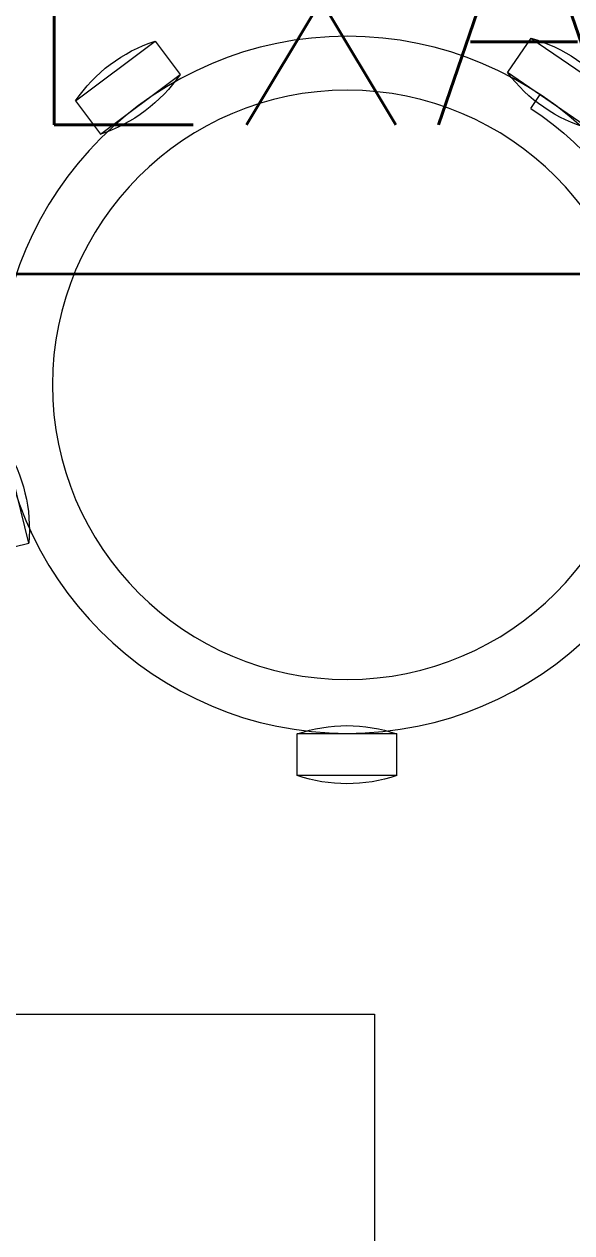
# Model space of a CAD drawing. Header units: inches. Extents: x -246178 to 57169, y -29325 to 19878.
# Drawn here: x 41650 to 41980, y -11978 to -11250 of the extents above; entities that cross this region are included whole.
import ezdxf

# ---------------------------------------------------------------- set-up
doc = ezdxf.new("R2010")
doc.units = ezdxf.units.IN
doc.header["$LTSCALE"] = 25
doc.header["$MEASUREMENT"] = 0
doc.linetypes.add('DASHDOT', pattern=[25.4, 12.7, -6.35, 0, -6.35])
doc.layers.get('0').update_dxf_attribs({"color": 8})
for name, color, linetype, lineweight in [('00-Ground Floor$0$72_EGR_BASE_TEXT', 252, 'Continuous', 5), ('00-Ground Floor$0$LOADING', 253, 'Continuous', 5), ('E-LITE-CLNG-CNDT', 6, 'DASHDOT', 35)]:
    doc.layers.add(name, color=color, linetype=linetype, lineweight=lineweight)
doc.styles.add('00-Ground Floor$0$SIMPLEX', font='SIMPLEX.shx', dxfattribs={"height": 150})

# ---------------------------------------------------------------- blocks, each defined once
blk = doc.blocks.new('00-Ground Floor$0$HF10037-P')
for p, q in [((0.24594, 0.13397), (0.18594, 0.13397)), ((0.18594, 0.13397), (0.18594, 0.10897)), ((0.24594, 0.13397), (0.24594, 0.10897)), ((0.24594, 0.10897), (0.18594, 0.10897)), ((0, 0), (-0.01424, -0.05828)), ((0, 0), (0.02429, -0.00594)), ((0.02429, -0.00594), (0.01004, -0.06422)), ((0.40714, -0.0094), (0.43095, -0.00177)), ((0.43095, -0.00177), (0.44926, -0.05891)), ((0.40714, -0.0094), (0.42545, -0.06654)), ((0.40694, -0.04171), (0.41648, -0.03873)), ((-0.01424, -0.05828), (0.01004, -0.06422)), ((0.42545, -0.06654), (0.44926, -0.05891)), ((0.05239, -0.27245), (0.06739, -0.25246)), ((0.06739, -0.25246), (0.11538, -0.28847)), ((0.31251, -0.2897), (0.36199, -0.25577)), ((0.37613, -0.27639), (0.36199, -0.25577)), ((0.32674, -0.26798), (0.33228, -0.27631)), ((0.05239, -0.27245), (0.10038, -0.30847)), ((0.32664, -0.31032), (0.37613, -0.27639)), ((0.10038, -0.30847), (0.11538, -0.28847)), ((0.32664, -0.31032), (0.31251, -0.2897))]:
    blk.add_line(p, q)
for radius in [0.21, 0.1775]:
    blk.add_circle((0.21605, -0.1014), radius)
for centre, radius, start, end in [((0.21594, 0.04647), 0.0925, 71.07536, 108.92464), ((0.21594, 0.19647), 0.0925, 251.07536, 288.92464), ((0.07788, -0.04992), 0.0925, 147.34193, 185.19122), ((-0.06784, -0.0143), 0.0925, 327.34193, 5.19122), ((0.35678, -0.05704), 0.0925, 358.84116, 36.69044), ((0.49963, -0.01127), 0.0925, 178.84116, 216.69044), ((0.21605, -0.1014), 0.2, 303.60368, 17.3657), ((0.03887, -0.34045), 0.0925, 34.18748, 72.03677), ((0.38673, -0.3449), 0.0925, 105.51211, 143.3614), ((0.1289, -0.22048), 0.0925, 214.18748, 252.03677), ((0.3019, -0.22119), 0.0925, 285.51211, 323.3614)]:
    blk.add_arc(centre, radius, start, end)
blk = doc.blocks.new('00-Ground Floor$0$A$Ce9e1c4c3')
at = {"color": 254, "linetype": 'Continuous'}
blk.add_line((-59002.87, -11400), (-55142.47, -11400), dxfattribs=at)
blk = doc.blocks.new('00-Ground Floor')
at = {"layer": '00-Ground Floor$0$LOADING', "elevation": 0}
blk.add_lwpolyline([(41861.25, -11846.05), (41861.25, -12776.05), (41011.25, -12776.05), (41011.25, -11846.05), (41861.25, -11846.05)], dxfattribs=at)
at = {"color": 254}
blk.add_blockref('00-Ground Floor$0$A$Ce9e1c4c3', (100000, 0), dxfattribs=at)
at = {"layer": '00-Ground Floor$0$LOADING', "xscale": -1000, "yscale": 1000, "zscale": 1000, "rotation": 180}
blk.add_blockref('00-Ground Floor$0$HF10037-P', (41628.82, -11568.24, 0), dxfattribs=at)
at = {"layer": '00-Ground Floor$0$72_EGR_BASE_TEXT', "insert": (42613.49, -10910.19), "char_height": 150, "width": 3493.2205, "attachment_point": 2, "style": '00-Ground Floor$0$SIMPLEX'}
blk.add_mtext('PULMONARY CONSULTATION / EXAMINATION ROOM', dxfattribs=at)

msp = doc.modelspace()

# ---------------------------------------------------------------- block references
at = {"layer": 'E-LITE-CLNG-CNDT'}
msp.add_blockref('00-Ground Floor', (0, 0), dxfattribs=at)

doc.saveas('drawing.dxf')
